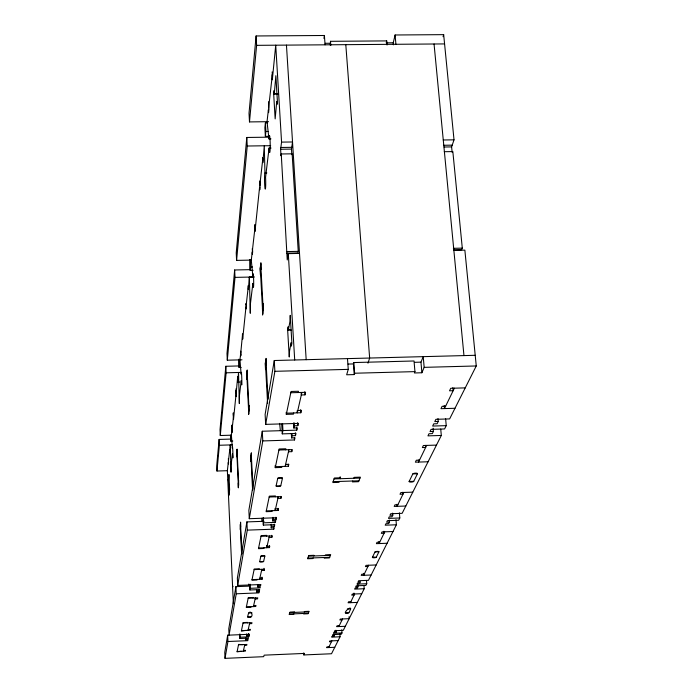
<?xml version="1.0" encoding="UTF-8"?>
<svg xmlns="http://www.w3.org/2000/svg" width="693" height="693" viewBox="0 0 693 693"><rect width="100%" height="100%" fill="white"/><g stroke="black" fill="none" stroke-linecap="round" stroke-linejoin="round"><path stroke-width="1.04" d="M247.661 617.013C256.653 619.265 249.203 604.972 247.661 617.013L251.083 616.874M230.024 439.102L219.127 439.431L216.736 465.453L216.978 471.023L227.365 470.694L228.335 462.084L228.421 463.972L228.56 462.785L228.361 458.463M238.21 365.956L225.823 366.285L220.028 429.599L220.287 435.525L231.393 435.187L231.938 430.405L232.034 432.397L232.19 431.055L231.904 425.078M248.986 269.681L234.65 269.984L226.992 353.551L227.304 360.195L241.987 359.814M269.109 137.179L246.795 137.465L236.226 252.841L236.59 260.395L251.299 260.1L252.252 251.698L252.382 254.244L252.659 251.871L252.495 248.813M325.069 44.82L324.402 35.49L256.098 35.967L249.021 113.167L249.489 121.916L268.529 121.682M216.978 471.023L219.378 445.261L219.127 439.431M220.287 435.525L226.126 372.808L225.823 366.285M227.304 360.195L235.014 277.382L234.65 269.984M236.59 260.395L247.245 146.015L246.795 137.465M249.489 121.916L256.618 45.34L256.098 35.967M238.964 359.234L239.094 367.498L241.173 367.437M267.576 122.817L265.419 122.843L264.873 127.694L265.367 136.313L269.672 136.261M228.404 461.486L229.704 450.078M232.787 441.008L230.726 441.069L230.769 435.204M239.094 367.498L239.102 359.329M240.766 352.772L242.576 333.974M248.354 285.992L246.136 305.526L246.032 303.482M253.664 276.992L249.367 277.079L248.354 289.509L248.155 285.611M250.13 270.391L250.121 259.503L250.13 270.391L253.084 270.331M262.864 158.333L259.762 185.637L259.537 181.531M265.367 136.313L265.913 131.497L265.419 122.843M268.589 107.995L272.34 74.939L272.167 71.899M239.743 382.034L237.777 382.086L238.522 372.479L239.328 403.586L239.406 395.807L241.225 380.578C242.455 395.746 241.623 365.419 241.129 374.203L239.96 359.866L240.662 353.655L240.774 355.89L240.973 354.14L240.826 351.152M274.307 93.607L275.866 75.676L277.373 100.857L276.923 104.53L276.732 101.377L275.156 118.91L273.692 94.144L274.116 90.514L274.307 93.607L277.451 93.572M271.058 148.068L269.075 148.094L265.575 177.287A8.082 0.58 88.9 0 1 265.471 188.635A8.082 0.58 88.9 0 1 264.587 182.675A8.082 0.58 88.9 0 1 264.943 172.955L264.293 145.781L262.846 162.656L262.56 157.545M236.971 456.072L236.885 456.748L237.119 449.116L237.231 454.036M246.994 378.361L246.881 379.253L247.219 369.975L247.34 375.667M260.551 273.259L260.395 274.497L260.1 269.023L260.897 262.768L261.036 269.534M299.515 253.413L288.297 253.638L287.257 259.953L286.85 253.162L297.955 252.936L298.241 251.36L292.143 153.829L281.245 153.976L281.003 155.734L280.613 149.238L281.566 142.117L275.727 45.192L272.314 79.825L272.011 74.757M238.236 482.943L238.349 487.855L238.6 480.353L238.505 481.003M248.518 408.783L248.64 414.475L248.995 405.353L248.874 406.211M262.448 308.298L262.586 315.055L263.409 309.147L263.106 303.534L262.942 304.729M291.822 154.652L291.476 149.09L292.524 141.978L281.566 142.117M240.41 528.872L240.315 529.461L240.575 522.141L240.688 527.096M251.126 460.914L251.005 461.694L250.762 456.765L251.377 452.798L251.498 458.558M265.705 368.511L265.532 369.603L265.228 363.903L266.086 358.376L266.225 365.228M232.874 586.685L232.943 586.235M286.85 253.162L281.245 153.976M323.926 38.427L324.402 35.49M248.778 633.878L248.882 636.009L246.725 636.096L246.925 635.238L249.082 635.143L249.281 634.277L227.676 635.204L224.766 652.338L225.026 658.35L263.686 656.678L264.137 655.162L304.487 653.421L303.855 654.946L331.523 653.75L340.064 636.772L339.856 633.645M235.906 586.65L228.777 628.707L229.054 635.126L236.235 593.788L235.906 586.65L248.856 586.148L248.7 584.104M264.111 521.301L246.89 521.907L237.352 578.144L237.69 585.429L260.863 584.528L260.594 585.663L258.125 585.758L257.865 586.893L260.334 586.798L260.074 587.915L250.234 588.305L249.887 589.977L259.684 589.596L259.425 590.705L256.982 590.8L256.731 591.9L259.165 591.805L259.061 589.76M282.406 430.63L262.275 431.237L248.865 510.282L249.281 518.702L276.394 517.749L276.031 519.308L273.146 519.412L272.791 520.954L275.675 520.859L275.502 517.723M475.216 355.301L274.272 360.516L265.124 414.405L265.662 424.367L298.345 423.397L297.817 425.667L294.334 425.771L293.832 428.014L297.297 427.91L296.777 430.145L282.952 430.561L282.268 433.87L296.006 433.454L295.495 435.637L292.082 435.741L291.588 437.907L294.993 437.803L294.49 439.96L262.786 440.93L249.281 518.702M330.31 45.314L330.492 41.311L386.703 40.904L387.058 45.01M225.026 658.35L227.945 641.51L227.676 635.204M237.69 585.429L247.288 530.128L246.89 521.907M265.662 424.367L274.878 371.318L274.272 360.516M288.34 330.214L289.908 321.699L290.228 315.332L291.9 343.295L291.363 346.093L291.155 342.593L289.57 350.875L289.25 357.034L287.63 329.591L288.141 326.793L288.34 330.214L291.355 330.145M227.945 641.51L247.799 640.67L247.99 639.83L245.859 639.925L246.05 639.076L248.189 638.989L248.389 638.14L239.821 638.504L239.934 634.043M247.288 530.128L273.735 529.183L274.081 527.694L271.24 527.797L271.587 526.29L274.428 526.195L274.783 524.679L263.349 525.086L263.548 517.593M281.921 466.467L281.704 467.437L275.26 467.645L279.132 448.977L285.819 448.769L285.585 449.809M293.693 412.967L293.434 414.145L286.313 414.353L291.06 391.467L298.466 391.268L298.189 392.541M230.674 462.04L231.029 472.21L231.046 465.575L232.458 453.828C233.524 467.792 232.649 440.991 232.363 448.302L231.393 435.187M259.676 561.616L260.854 556.219A2.001 0.485 -3.1 0 1 262.959 555.647A2.001 0.485 -3.1 0 1 264.847 556.072L263.617 561.469A1.975 0.476 -3.1 0 1 261.547 562.023A1.975 0.476 -3.1 0 1 259.676 561.616L263.617 561.469M276.1 485.923L277.746 478.343A2.374 0.684 -3.2 0 1 280.258 477.572A2.374 0.684 -3.2 0 1 282.475 478.187L280.76 485.767A2.339 0.667 -3.2 0 1 278.283 486.512A2.339 0.667 -3.2 0 1 276.1 485.923L280.76 485.767M241.251 651.307L237.049 651.87L238.6 644.403L242.715 644.637M245.842 630.439L241.363 631.063L243.122 622.591L247.609 622.401L247.505 622.868M251.065 606.687L250.953 607.198L246.275 607.389L248.285 597.687L253.084 597.496L252.971 598.024M257.068 579.426L256.938 580.006L251.914 580.206L254.236 568.996L259.399 568.797L259.269 569.412M264.024 547.799L263.877 548.475L258.454 548.683L261.166 535.576L266.762 535.377L266.597 536.096M272.193 510.672L272.02 511.477L266.129 511.677L269.343 496.162L275.433 495.954L275.242 496.812M243.304 651.212L244.82 644.542M248.033 630.344L249.74 622.773M253.404 606.592L255.37 597.929M259.58 579.331L261.841 569.317M269.386 536.001L266.736 547.695L266.632 545.59M278.283 496.716L275.147 510.568L275.034 508.497M285.152 466.363L288.92 449.705M301.879 392.437L297.262 412.863L297.132 410.793M386.703 40.904L386.252 42.836L393.243 42.784L395.105 34.988L443.667 34.65L454.019 139.839L451.611 146.907L452.139 152.261M240.081 637.222L248.683 636.867L248.882 636.009M259.165 591.805L258.913 592.896L236.235 593.788M252.035 579.617L262.093 579.227L262.361 578.057L259.84 578.153M261.564 570.547L264.137 570.443L264.423 569.222L254.114 569.611M258.593 547.998L269.456 547.6L269.768 546.223L267.048 546.327M269.057 537.439L271.838 537.335L272.176 535.897L261.018 536.304M263.825 522.799L275.312 522.392L275.675 520.859M266.294 510.871L278.092 510.464L278.465 508.844L275.511 508.948M277.789 496.483L277.893 498.423L280.916 498.319L281.315 496.612L269.17 497.02M275.459 466.675L288.375 466.259L288.825 464.319L285.585 464.423M288.453 451.758L291.77 451.654L292.255 449.601L278.915 450.017M286.564 413.175L300.823 412.759L301.377 410.386L297.799 410.49M301.186 392.888L301.308 394.967L304.989 394.863L305.578 392.333L290.8 392.74M345.512 612.777L348.77 612.889C355.994 600.389 338.011 616.649 348.891 612.638M443.078 36.686L443.667 34.65M347.488 358.619L348.25 369.369L346.656 374.783L354.21 374.584L354.625 373.232L353.846 362.56L414.033 360.984L414.942 371.621L414.397 372.964L421.89 372.756L424.159 367.351L423.224 356.652L420.972 362.144L421.89 372.756M354.21 374.584L353.439 363.92L353.846 362.56M367.983 363.184L369.646 358.038L345.798 44.664M293.901 613.859L293.737 614.345L289.198 614.526L289.995 612.101L294.568 611.91L294.404 612.395M313.097 557.917L312.872 558.558L307.64 558.757L308.714 555.509L313.99 555.31L313.764 555.968M339.336 481.444L339.024 482.345L332.839 482.553L334.338 478.005L340.584 477.798L340.272 478.716L340.133 476.715M303.742 613.461L303.569 613.937L308.099 613.755L309.026 611.321L304.47 611.512L304.288 611.997M324.454 557.484L324.211 558.134L329.444 557.934L330.682 554.686L325.415 554.885L325.173 555.535M352.754 481.003L352.416 481.904L358.593 481.696L360.334 477.148L354.097 477.356L353.759 478.265M444.282 151.706L452.841 151.585L462.292 248.137L461.659 249.714L453.733 249.87M248.544 612.976L251.992 612.837M328.655 647.557L331.904 640.852M341.779 629.781L341.987 632.943L333.48 633.298L333.896 632.44L336.027 632.354L336.443 631.488L334.312 631.574L334.728 630.699L343.295 630.344L364.215 588.738L363.998 585.706M338.834 626.567L342.515 618.953M350.398 602.685L354.617 593.988M357.952 584.779L357.562 587.924L355.154 588.019L354.625 589.119L364.215 588.738M368.546 565.254L363.678 575.303L363.539 573.345M374.991 551.957L372.366 557.371A1.966 0.476 -3.4 0 0 374.159 557.778A1.966 0.476 -3.4 0 0 376.264 557.233L378.932 551.81A1.992 0.476 -4.7 0 0 377.295 551.385A1.992 0.476 -4.7 0 0 375 551.957L378.932 551.81M384.745 531.826L379.062 543.555L378.906 541.467M389.301 520.045L389.466 522.098L388.73 523.596L385.932 523.7L385.213 525.19L396.379 524.792L395.98 519.707M392.645 513.115L392.81 515.194L392.056 516.744L389.215 516.848L388.478 518.39L399.8 517.983L399.393 512.82M403.828 492.454L397.098 506.332L396.942 504.287M426.628 445.408L418.555 462.075L418.381 460.039M433.108 428.231L433.394 431.453L432.345 433.619L428.993 433.723L427.962 435.871L441.311 435.464L440.731 429.071M437.967 418.537L438.227 421.474L437.136 423.726L433.723 423.83L432.657 426.056L446.24 425.649L445.625 418.832M454.365 388.184L444.473 408.584L444.196 405.509M409.364 481.029L409.139 481.496A2.322 0.658 -3.9 0 0 411.192 482.085A2.322 0.658 -3.9 0 0 413.738 481.34L417.472 473.752A2.356 0.667 -5.3 0 0 415.575 473.137A2.356 0.667 -5.3 0 0 412.829 473.908M372.522 557.042L376.256 557.233M341.987 632.943L341.337 634.234L332.865 634.589L332.458 635.438L334.572 635.351L334.165 636.191L332.051 636.287L331.652 637.127L340.064 636.772M366.51 580.665L366.736 583.74L365.887 585.42L356.211 585.802L355.682 586.91L358.09 586.815M396.379 524.792L368.451 580.336L358.645 580.717L358.099 581.851L360.542 581.756L359.996 582.9L357.562 582.995L357.016 584.121L366.736 583.74M399.8 517.983L398.648 520.278L387.378 520.677L386.651 522.193L389.466 522.098M441.311 435.464L402.148 513.331L390.705 513.73L389.951 515.297L392.81 515.194M446.24 425.649L444.577 428.958L431.072 429.365L430.032 431.548L433.394 431.453M453.863 250.364L464.864 250.147L476.264 365.965L449.636 418.91L435.888 419.317L434.806 421.578L438.227 421.474M347.366 608.956L350.779 608.818M243.486 650.432L245.547 650.346L245.365 651.125L237.127 651.481M329.036 646.768L326.992 646.855L326.62 647.643L334.771 647.297M243.026 623.05L251.983 622.686L251.767 623.613L249.532 623.7M342.065 619.889L339.856 619.975L340.306 619.048L349.159 618.676L349.029 616.735M248.233 629.452L250.424 629.365L250.225 630.258L241.459 630.621M339.267 625.666L337.093 625.762L336.659 626.654L345.331 626.29M238.513 644.811L246.916 644.455L246.725 645.27L244.629 645.365M338.141 640.583L329.825 640.938L329.435 641.753L331.514 641.666M248.172 598.215L257.761 597.834L257.519 598.899L255.128 598.995M361.72 593.702L352.252 594.083L351.741 595.148L354.106 595.053L353.967 593.061M253.638 605.578L255.986 605.483L255.743 606.496L246.379 606.877M350.901 601.663L348.579 601.758L348.085 602.78L357.345 602.408M289.839 612.586L308.844 611.815M289.353 614.041L308.281 613.27M376.178 564.96L365.999 565.349L365.41 566.579L367.948 566.484M364.249 574.116L361.755 574.211L361.192 575.398L371.119 575.008M392.992 531.522L381.999 531.921L381.306 533.367L384.052 533.264L383.896 531.262M379.729 542.177L377.044 542.281L376.386 543.659L387.092 543.26M260.854 556.219L264.847 556.072M308.498 556.167L330.431 555.344M307.848 558.108L329.686 557.293M397.886 504.712L394.975 504.807L394.196 506.436L405.812 506.029M277.746 478.343L282.475 478.187M417.472 473.752L412.82 473.908L409.139 481.496L413.73 481.34M334.035 478.915L359.979 478.066M333.134 481.652L358.939 480.795M412.794 492.151L400.84 492.558L400.017 494.265L402.997 494.161L402.841 492.238M436.46 445.097L423.354 445.512L422.366 447.565L425.632 447.461L425.45 445.374M419.49 460.135L416.302 460.23L415.376 462.179L428.075 461.772M219.378 445.261L232.337 444.863M465.237 387.881L450.736 388.288L449.523 390.809L453.135 390.713L452.85 387.621M445.625 406.211L442.108 406.315L440.973 408.688L454.98 408.281M348.051 364.068L353.439 363.92M414.561 362.318L420.972 362.144M274.878 371.318L348.25 369.369M424.159 367.351L476.264 365.965M226.126 372.808L241.623 372.392M354.625 373.232L414.942 371.621M287.63 329.591L290.627 329.521M287.11 251.576L298.241 251.36M453.352 248.311L462.292 248.137M250.511 266.996L252.495 266.952M235.014 277.382L254.409 276.975M264.943 172.955L266.848 172.929M268.512 101.724L268.953 109.251L268.563 112.647L268.39 109.693L267.03 121.699L268.971 138.895L270.963 138.869M443.269 139.986L454.019 139.839M247.245 146.015L270.668 145.695M280.856 147.47L291.736 147.323M443.659 145.27L452.208 145.149M280.613 149.238L291.476 149.09M444.152 147.011L451.611 146.907M265.913 131.497L268.078 131.471M273.692 94.144L277.867 94.101M325.13 43.295L330.163 43.261M256.618 45.34L444.577 43.919M279.634 423.354L280.37 430.691M434.052 43.997L463.964 355.596M251.299 260.1L252.772 275.823A7.017 0.45 88.6 0 1 253.447 276.005A7.017 0.45 88.6 0 1 253.595 286.46A7.017 0.45 88.6 0 1 252.876 283.359L250.416 303.889L250.277 313.279L249.367 277.079M395.105 34.988L395.92 44.283M393.243 42.784L393.416 44.837M261.72 518.303L261.989 521.37M330.492 41.311L330.795 45.443M335.888 630.232L336.027 632.354M286.452 45.114L306.176 359.693M304.79 391.744L304.989 394.863M300.641 409.728L300.823 412.759M288.297 253.638L294.707 359.988M297.644 422.695L297.817 425.667M296.604 427.191L296.777 430.145M295.322 432.718L295.495 435.637M294.161 422.791L294.334 425.771M293.537 423.076L293.832 428.014M294.369 437.811L294.49 439.96M291.97 433.792L292.082 435.741M291.337 433.593L291.588 437.907M303.733 652.953L303.855 654.946M291.649 449.549L291.77 451.654M286.2 412.335L286.313 414.353M288.253 464.206L288.375 466.259M282.562 423.666L282.952 430.561M281.713 424.081L282.268 433.87M280.812 496.379L280.916 498.319M277.971 508.333L278.092 510.464M259.745 180.986L260.074 186.963L259.754 189.778L259.598 187.041L254.989 231.453L254.652 225.19M275.147 465.592L275.26 467.645M275.918 517.212L276.031 519.308M275.199 520.313L275.312 522.392M260.733 264.024L263.245 310.334M265.913 359.485L268.061 399.151M274.315 524.125L274.428 526.195M260.256 267.775L262.751 313.877M265.393 362.803L267.593 403.343M273.025 517.316L273.146 519.412M273.622 527.13L273.735 529.183M272.626 517.827L272.791 520.954M271.474 524.229L271.587 526.29M271.734 535.317L271.838 537.335M271.076 524.705L271.24 527.797M254.833 224.636L254.998 227.573L252.391 250.511L252.287 248.596M269.343 545.625L269.456 547.6M262.275 431.237L262.786 440.93M262.968 517.827L263.349 525.086M264.024 568.303L264.137 570.443M261.989 577.122L262.093 579.227M246.206 303.716L246.37 306.895L246.136 308.922L246.015 306.54L242.689 339.146L242.437 334.069M247.106 370.885L249.116 411.07M251.256 453.603L253.032 489.119M257.761 584.823L257.865 586.893M246.76 373.596L248.761 413.626M250.883 455.977L252.599 490.306M256.635 589.856L256.731 591.9M250.034 584.182L250.234 588.305M249.636 584.84L249.887 589.977M237.664 376.975L236.105 393.789L235.949 390.635M237.526 376.706L237.777 382.086M248.527 633.679L248.683 636.867M235.984 388.808L236.287 395.14L236.114 396.665L236.018 394.56L233.498 419.586L233.212 413.496M246.63 633.974L246.725 636.096M237.032 449.809L238.713 485.291M240.48 522.739L241.952 553.924M245.764 637.82L245.859 639.925M236.772 451.853L238.444 487.214M240.202 524.532L241.623 554.53M233.29 412.785L233.48 416.848L232.016 429.738L231.834 425.753M230.457 435.213L230.726 441.069M239.622 634.268L239.821 638.504M229.591 449.74L229.721 452.624L230.293 444.923L230.734 462.023M227.365 470.694L233.359 603.724M268.971 138.895A8.489 0.632 89 0 1 269.915 138.046A8.489 0.632 89 0 1 270.053 150.831A8.489 0.632 89 0 1 269.075 148.094M228.387 479.132L228.933 495.339L229.4 488.955L229.487 490.861L229.626 489.726L228.933 474.506L228.473 481.011L228.387 479.132"/></g></svg>
